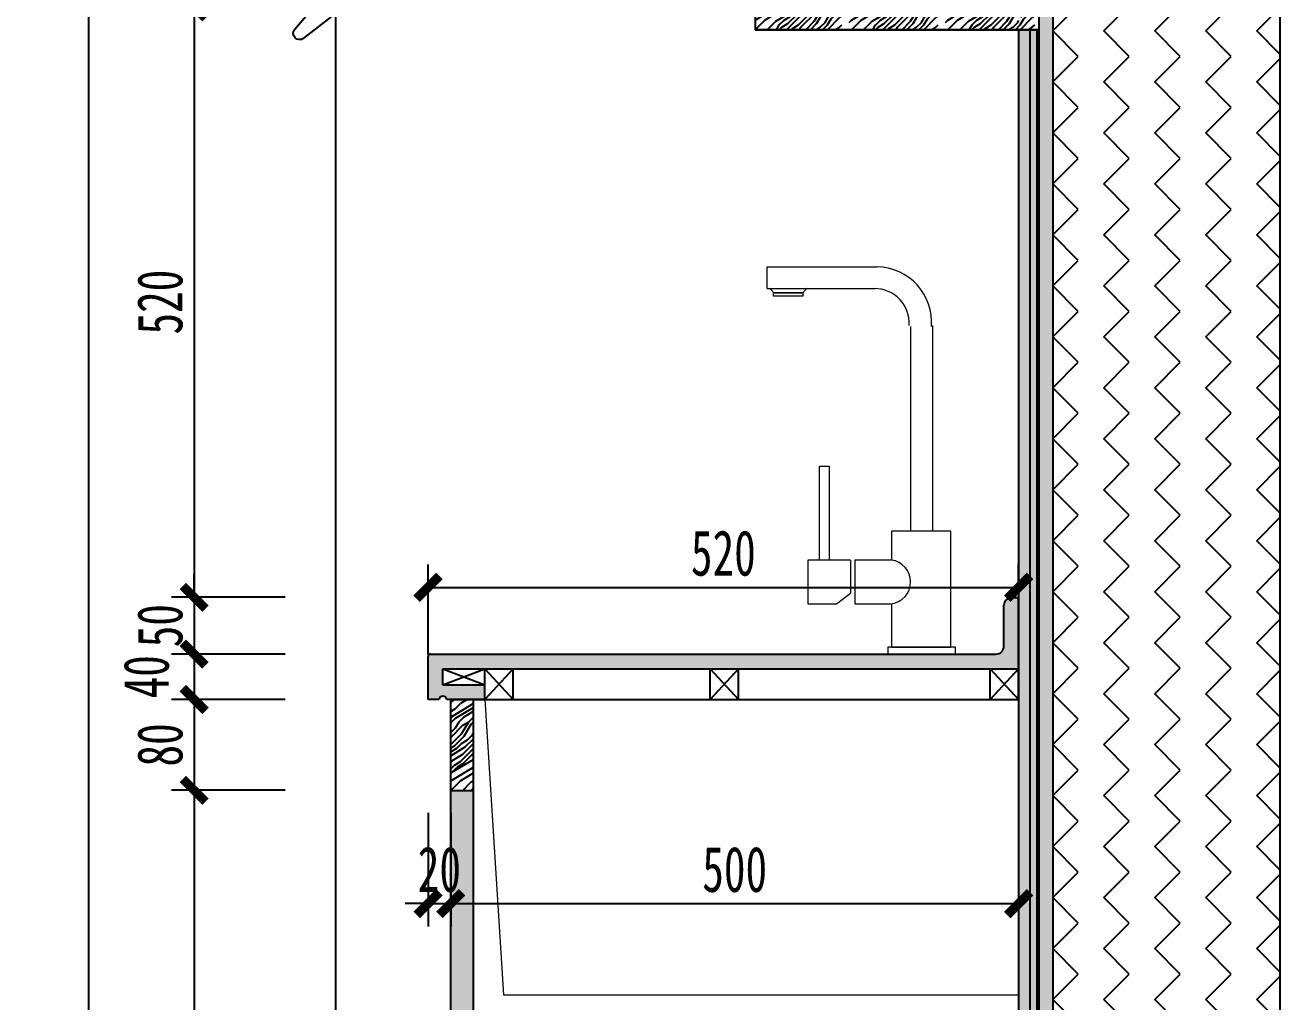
# Model space of a CAD drawing. Header units: millimetres. Extents: x 3104083 to 3173399, y -3165492 to -3044687.
# Drawn here: x 3147050 to 3148155, y -3050235 to -3049374 of the extents above; entities that cross this region are included whole.
import ezdxf

# ---------------------------------------------------------------- set-up
doc = ezdxf.new("R2010")
doc.units = ezdxf.units.MM
doc.header["$LTSCALE"] = 500
doc.header["$MEASUREMENT"] = 0
doc.header["$PDMODE"] = 2
doc.linetypes.add('$0$HIDDEN', pattern=[0.375, 0.25, -0.125])
doc.linetypes.add('DASHDOTX2', pattern=[50.8, 25.4, -12.7, 0, -12.7])
doc.layers.get('0').update_dxf_attribs({"linetype": 'CONTINUOUS'})
doc.layers.get('DEFPOINTS').update_dxf_attribs({"linetype": 'CONTINUOUS'})
for name, color, linetype in [('A-土建墙（含管井、立管）', 6, 'CONTINUOUS'), ('E-立面填充', 250, 'CONTINUOUS'), ('E-立面造型线', 3, 'CONTINUOUS'), ('PM-WALL', 2, 'CONTINUOUS'), ('W-尺寸', 5, 'CONTINUOUS'), ('W-索引符号', 2, 'CONTINUOUS'), ('台面', 4, 'CONTINUOUS'), ('柜体', 2, 'CONTINUOUS')]:
    doc.layers.add(name, color=color, linetype=linetype)
doc.layers.add('DEFPOINTS(视图框)', color=250, linetype='CONTINUOUS', plot=False)
doc.layers.add('电器', color=85, linetype='CONTINUOUS', lineweight=15)
doc.layers.add('辅助线', color=252, linetype='CONTINUOUS', lineweight=13)
doc.styles.add('DIM', font='SimSun.ttf', dxfattribs={"width": 0.7})
doc.dimstyles.new('20', dxfattribs={"dimscale": 20, "dimtxt": 2, "dimasz": 1, "dimexe": 1, "dimexo": 1, "dimgap": 0.5, "dimtad": 1, "dimdec": 0, "dimzin": 0, "dimdsep": 46, "dimtxsty": 'DIM', "dimblk": 'ARCHTICK', "dimcen": 0, "dimclrd": 5, "dimclre": 5, "dimclrt": 35, "dimadec": 0, "dimazin": 0, "dimtfac": 0.5, "dimtdec": 0, "dimtix": 1, "dimtmove": 2, "dimatfit": 2, "dimldrblk": 'A', "dimfxl": 0, "dimtolj": 1, "dimtzin": 0, "dimlwd": -1, "dimlwe": -1, "dimarcsym": 0})

# ---------------------------------------------------------------- blocks, each defined once
blk = doc.blocks.new('*U1119')
at = {"color": 35}
blk.add_lwpolyline([(85.193, 0), (1.439, 0), (2.549, -1.426, -0.901243), (2.145, -1.814), (-2.145, 1.814, 0.901243), (-2.549, 1.426), (-1.439, 0), (-85.193, 0)], format="xyb", dxfattribs=at)
blk = doc.blocks.new('_ArchTick')
at = {"color": 0, "linetype": 'ByBlock', "const_width": 0.4}
blk.add_lwpolyline([(-0.5, -0.5), (0.5, 0.5)], dxfattribs=at)
blk = doc.blocks.new('*D1141')
at = {"layer": 'DEFPOINTS', "color": 0, "ltscale": 100}
for p in [(3147430.7, -3049358.5), (3147198.8, -3049878.5), (3148132.1, -3049878.5)]:
    blk.add_point(p, dxfattribs=at)
at = {"layer": 'W-尺寸', "color": 5, "ltscale": 100}
for p, q in [((3147278.8, -3049358.5), (3147178.8, -3049358.5)), ((3147198.8, -3049358.5), (3147198.8, -3049878.5)), ((3147278.8, -3049878.5), (3147178.8, -3049878.5))]:
    blk.add_line(p, q, dxfattribs=at)
at = {"layer": 'W-尺寸', "color": 5, "ltscale": 100, "xscale": 20, "yscale": 20, "zscale": 20}
for p, rotation in [((3147198.8, -3049358.5), 90), ((3147198.8, -3049878.5), 270)]:
    blk.add_blockref('_ArchTick', p, dxfattribs=dict(at, rotation=rotation))
at = {"layer": 'W-尺寸', "color": 35, "ltscale": 100, "insert": (3147168.8, -3049618.5), "char_height": 40, "attachment_point": 5, "rotation": 90, "style": 'DIM'}
blk.add_mtext('\\A1;520', dxfattribs=at)
blk = doc.blocks.new('A')
for p, q in [((-1.435, 1.148), (-1.09, 1.437)), ((-1.435, 1.148), (-0.369, 0)), ((-1.09, 1.437), (0, 0)), ((-0.369, 0), (-2.127, 0)), ((-1.435, -1.148), (-0.369, 0)), ((-1.09, -1.437), (0, 0)), ((-1.435, -1.148), (-1.09, -1.437))]:
    blk.add_line(p, q)
for points in [[(-1.435, 1.148), (-1.09, 1.437), (-0.369, 0), (0, 0)], [(-1.435, -1.148), (-1.09, -1.437), (-0.369, 0), (0, 0)]]:
    blk.add_solid(points)
blk = doc.blocks.new('*D1142')
at = {"layer": 'DEFPOINTS', "color": 0, "ltscale": 100}
for p in [(3148132.1, -3049878.5), (3147198.8, -3049928.5), (3148132.1, -3049928.5)]:
    blk.add_point(p, dxfattribs=at)
at = {"layer": 'W-尺寸', "color": 5, "ltscale": 100}
for p, q in [((3147198.8, -3049878.5), (3147198.8, -3049858.5)), ((3147278.8, -3049878.5), (3147178.8, -3049878.5)), ((3147198.8, -3049878.5), (3147198.8, -3049928.5)), ((3147278.8, -3049928.5), (3147178.8, -3049928.5)), ((3147198.8, -3049928.5), (3147198.8, -3049948.5))]:
    blk.add_line(p, q, dxfattribs=at)
at = {"layer": 'W-尺寸', "color": 5, "ltscale": 100, "xscale": 20, "yscale": 20, "zscale": 20}
for p, rotation in [((3147198.8, -3049878.5), 270), ((3147198.8, -3049928.5), 90)]:
    blk.add_blockref('_ArchTick', p, dxfattribs=dict(at, rotation=rotation))
at = {"layer": 'W-尺寸', "color": 35, "ltscale": 100, "insert": (3147168.8, -3049903.5), "char_height": 40, "attachment_point": 5, "rotation": 90, "style": 'DIM'}
blk.add_mtext('\\A1;50', dxfattribs=at)
blk = doc.blocks.new('*D1143')
at = {"layer": 'DEFPOINTS', "color": 0, "ltscale": 100}
for p in [(3148132.1, -3049928.5), (3147198.8, -3049968.5), (3148132.1, -3049968.5)]:
    blk.add_point(p, dxfattribs=at)
at = {"layer": 'W-尺寸', "color": 5, "ltscale": 100}
for p, q in [((3147278.8, -3049928.5), (3147178.8, -3049928.5)), ((3147198.8, -3049928.5), (3147198.8, -3049968.5)), ((3147278.8, -3049968.5), (3147178.8, -3049968.5))]:
    blk.add_line(p, q, dxfattribs=at)
at = {"layer": 'W-尺寸', "color": 5, "ltscale": 100, "xscale": 20, "yscale": 20, "zscale": 20}
for p, rotation in [((3147198.8, -3049928.5), 90), ((3147198.8, -3049968.5), 270)]:
    blk.add_blockref('_ArchTick', p, dxfattribs=dict(at, rotation=rotation))
at = {"layer": 'W-尺寸', "color": 35, "ltscale": 100, "insert": (3147156.8, -3049948.5), "char_height": 40, "attachment_point": 5, "rotation": 90, "style": 'DIM'}
blk.add_mtext('\\A1;40', dxfattribs=at)
blk = doc.blocks.new('*D1144')
at = {"layer": 'DEFPOINTS', "color": 0, "ltscale": 100}
for p in [(3148132.1, -3049968.5), (3147198.8, -3050048.5), (3148132.1, -3050048.5)]:
    blk.add_point(p, dxfattribs=at)
at = {"layer": 'W-尺寸', "color": 5, "ltscale": 100}
for p, q in [((3147278.8, -3049968.5), (3147178.8, -3049968.5)), ((3147198.8, -3049968.5), (3147198.8, -3050048.5)), ((3147278.8, -3050048.5), (3147178.8, -3050048.5))]:
    blk.add_line(p, q, dxfattribs=at)
at = {"layer": 'W-尺寸', "color": 5, "ltscale": 100, "xscale": 20, "yscale": 20, "zscale": 20}
for p, rotation in [((3147198.8, -3049968.5), 90), ((3147198.8, -3050048.5), 270)]:
    blk.add_blockref('_ArchTick', p, dxfattribs=dict(at, rotation=rotation))
at = {"layer": 'W-尺寸', "color": 35, "ltscale": 100, "insert": (3147168.8, -3050008.5), "char_height": 40, "attachment_point": 5, "rotation": 90, "style": 'DIM'}
blk.add_mtext('\\A1;80', dxfattribs=at)
blk = doc.blocks.new('*D1145')
at = {"layer": 'DEFPOINTS', "color": 0, "ltscale": 100}
for p in [(3148132.1, -3050048.5), (3147198.8, -3050578.5), (3148132.1, -3050578.5)]:
    blk.add_point(p, dxfattribs=at)
at = {"layer": 'W-尺寸', "color": 5, "ltscale": 100}
for p, q in [((3147278.8, -3050048.5), (3147178.8, -3050048.5)), ((3147198.8, -3050048.5), (3147198.8, -3050578.5)), ((3147278.8, -3050578.5), (3147178.8, -3050578.5))]:
    blk.add_line(p, q, dxfattribs=at)
at = {"layer": 'W-尺寸', "color": 5, "ltscale": 100, "xscale": 20, "yscale": 20, "zscale": 20}
for p, rotation in [((3147198.8, -3050048.5), 90), ((3147198.8, -3050578.5), 270)]:
    blk.add_blockref('_ArchTick', p, dxfattribs=dict(at, rotation=rotation))
at = {"layer": 'W-尺寸', "color": 35, "ltscale": 100, "insert": (3147168.8, -3050313.5), "char_height": 40, "attachment_point": 5, "rotation": 90, "style": 'DIM'}
blk.add_mtext('\\A1;530', dxfattribs=at)
blk = doc.blocks.new('*D1147')
at = {"layer": 'DEFPOINTS', "color": 0, "ltscale": 100}
for p in [(3147106.2, -3047848.5), (3147278.8, -3047848.5), (3147256.7, -3050778.5)]:
    blk.add_point(p, dxfattribs=at)
at = {"layer": 'W-尺寸', "color": 5, "ltscale": 100}
for p, q in [((3147186.2, -3047848.5), (3147086.2, -3047848.5)), ((3147106.2, -3050778.5), (3147106.2, -3047848.5)), ((3147186.2, -3050778.5), (3147086.2, -3050778.5))]:
    blk.add_line(p, q, dxfattribs=at)
at = {"layer": 'W-尺寸', "color": 5, "ltscale": 100, "xscale": 20, "yscale": 20, "zscale": 20}
for p, rotation in [((3147106.2, -3047848.5), 90), ((3147106.2, -3050778.5), 270)]:
    blk.add_blockref('_ArchTick', p, dxfattribs=dict(at, rotation=rotation))
at = {"layer": 'W-尺寸', "color": 35, "ltscale": 100, "insert": (3147076.2, -3049313.5), "char_height": 40, "attachment_point": 5, "rotation": 90, "style": 'DIM'}
blk.add_mtext('\\A1;2930', dxfattribs=at)
blk = doc.blocks.new('*D1150')
at = {"layer": 'DEFPOINTS', "color": 0, "ltscale": 100}
for p in [(3147924.7, -3049869.7), (3147924.7, -3049872.3), (3147404.7, -3049948.8)]:
    blk.add_point(p, dxfattribs=at)
at = {"layer": 'W-尺寸', "color": 5, "ltscale": 100}
for p, q in [((3147404.7, -3049928.8), (3147404.7, -3049849.7)), ((3147924.7, -3049869.7), (3147924.7, -3049849.7)), ((3147404.7, -3049869.7), (3147924.7, -3049869.7))]:
    blk.add_line(p, q, dxfattribs=at)
at = {"layer": 'W-尺寸', "color": 5, "ltscale": 100, "xscale": 20, "yscale": 20, "zscale": 20, "rotation": 180}
blk.add_blockref('_ArchTick', (3147404.7, -3049869.7), dxfattribs=at)
at = {"layer": 'W-尺寸', "color": 5, "ltscale": 100, "xscale": 20, "yscale": 20, "zscale": 20}
blk.add_blockref('_ArchTick', (3147924.7, -3049869.7), dxfattribs=at)
at = {"layer": 'W-尺寸', "color": 35, "ltscale": 100, "insert": (3147664.7, -3049839.7), "char_height": 40, "attachment_point": 5, "style": 'DIM'}
blk.add_mtext('\\A1;520', dxfattribs=at)
blk = doc.blocks.new('*D1151')
at = {"layer": 'DEFPOINTS', "color": 0, "ltscale": 100}
for p in [(3147404.7, -3049968.5), (3147424.7, -3049968.5), (3147424.7, -3050148.3)]:
    blk.add_point(p, dxfattribs=at)
at = {"layer": 'W-尺寸', "color": 5, "ltscale": 100}
for p, q in [((3147404.7, -3050068.3), (3147404.7, -3050168.3)), ((3147424.7, -3050068.3), (3147424.7, -3050168.3)), ((3147404.7, -3050148.3), (3147384.7, -3050148.3)), ((3147404.7, -3050148.3), (3147424.7, -3050148.3)), ((3147424.7, -3050148.3), (3147444.7, -3050148.3))]:
    blk.add_line(p, q, dxfattribs=at)
at = {"layer": 'W-尺寸', "color": 5, "ltscale": 100, "xscale": 20, "yscale": 20, "zscale": 20}
blk.add_blockref('_ArchTick', (3147404.7, -3050148.3), dxfattribs=at)
at = {"layer": 'W-尺寸', "color": 5, "ltscale": 100, "xscale": 20, "yscale": 20, "zscale": 20, "rotation": 180}
blk.add_blockref('_ArchTick', (3147424.7, -3050148.3), dxfattribs=at)
at = {"layer": 'W-尺寸', "color": 35, "ltscale": 100, "insert": (3147414.7, -3050118.3), "char_height": 40, "attachment_point": 5, "style": 'DIM'}
blk.add_mtext('\\A1;20', dxfattribs=at)
blk = doc.blocks.new('*D1152')
at = {"layer": 'DEFPOINTS', "color": 0, "ltscale": 100}
for p in [(3147424.7, -3049968.5), (3147924.7, -3050085.2), (3147924.7, -3050148.3)]:
    blk.add_point(p, dxfattribs=at)
at = {"layer": 'W-尺寸', "color": 5, "ltscale": 100}
for p, q in [((3147424.7, -3050068.3), (3147424.7, -3050168.3)), ((3147924.7, -3050105.2), (3147924.7, -3050168.3)), ((3147424.7, -3050148.3), (3147924.7, -3050148.3))]:
    blk.add_line(p, q, dxfattribs=at)
at = {"layer": 'W-尺寸', "color": 5, "ltscale": 100, "xscale": 20, "yscale": 20, "zscale": 20, "rotation": 180}
blk.add_blockref('_ArchTick', (3147424.7, -3050148.3), dxfattribs=at)
at = {"layer": 'W-尺寸', "color": 5, "ltscale": 100, "xscale": 20, "yscale": 20, "zscale": 20}
blk.add_blockref('_ArchTick', (3147924.7, -3050148.3), dxfattribs=at)
at = {"layer": 'W-尺寸', "color": 35, "ltscale": 100, "insert": (3147674.7, -3050118.3), "char_height": 40, "attachment_point": 5, "style": 'DIM'}
blk.add_mtext('\\A1;500', dxfattribs=at)
blk = doc.blocks.new('*D1153')
at = {"layer": 'DEFPOINTS', "color": 0, "ltscale": 100}
for p in [(3147404.7, -3049948.8), (3147924.7, -3050007), (3147924.7, -3051067.7)]:
    blk.add_point(p, dxfattribs=at)
at = {"layer": 'W-尺寸', "color": 5, "ltscale": 100}
for p, q in [((3147404.7, -3050987.7), (3147404.7, -3051087.7)), ((3147924.7, -3050987.7), (3147924.7, -3051087.7)), ((3147404.7, -3051067.7), (3147924.7, -3051067.7))]:
    blk.add_line(p, q, dxfattribs=at)
at = {"layer": 'W-尺寸', "color": 5, "ltscale": 100, "xscale": 20, "yscale": 20, "zscale": 20, "rotation": 180}
blk.add_blockref('_ArchTick', (3147404.7, -3051067.7), dxfattribs=at)
at = {"layer": 'W-尺寸', "color": 5, "ltscale": 100, "xscale": 20, "yscale": 20, "zscale": 20}
blk.add_blockref('_ArchTick', (3147924.7, -3051067.7), dxfattribs=at)
at = {"layer": 'W-尺寸', "color": 35, "ltscale": 100, "insert": (3147664.7, -3051037.7), "char_height": 40, "attachment_point": 5, "style": 'DIM'}
blk.add_mtext('\\A1;520', dxfattribs=at)

msp = doc.modelspace()

# ---------------------------------------------------------------- hatches: boundary and pattern name
at = {"ltscale": 0.15}
h = msp.add_hatch(dxfattribs=at)
h.set_pattern_fill('AR-CONC', color=146, scale=3, angle=135, style=0)
h.set_pattern_definition([(185, (68082.055, -124554.0694), (-3.526601382, 4.2028395104), [0.5715, -6.2865]), (130, (68082.055, -124554.0694), (-3.305310196, -4.80053667), [0.4572, -5.0292]), (235.451, (68081.7613, -124553.719), (-6.831907105, -0.5976647425), [0.4857, -5.3427]), (181.1842, (68080.9775, -124555.147), (-4.858602386, 6.642307297), [0.85725, -9.42975]), (231.6356, (68080.573, -124554.5935), (-10.284792974, -0.21258433), [0.72855, -8.01405]), (126.184, (68080.9775, -124555.147), (-10.28479156, -0.21256716), [0.6858, -7.5438]), (156, (68080.708, -124554.339), (-1.046858041, 5.3856165386), [0.5715, -6.2865]), (101, (68080.708, -124554.339), (-5.218235796, -2.596197796), [0.4572, -5.0292]), (206.4514, (68080.621, -124553.89), (-6.265093682, 2.7894011885), [0.4857, -5.3427]), (172.5, (68082.0551, -124554.0694), (-1.8592024102, -1.728164072), [0, -4.96824, 0, -5.1054, 0, -5.04825]), (142.5, (68082.0551, -124554.0694), (-3.5426100082, -0.7076918196), [0, -2.91084, 0, -4.85394, 0, -1.92405]), (102.5, (68083.2567, -124555.271), (-2.7547858675, 2.997835891), [0, -1.905, 0, -5.9436, 0, -7.8867]), (92.5, (68083.7955, -124555.8098), (-3.6816717864, 2.6029171325), [0, -2.4765, 0, -3.94716, 0, -5.6007])])
h.paths.add_polyline_path([(3147942.71, -3050778.548), (3147954.71, -3050778.548), (3147954.71, -3047848.548), (3147942.71, -3047848.548)])
h.paths.add_polyline_path([(3147942.71, -3050777.965), (3147954.71, -3050777.965), (3147954.71, -3050798.548), (3147942.71, -3050798.548)])
h.paths.add_polyline_path([(3147323.673, -3050798.548), (3147954.71, -3050798.548), (3147954.71, -3050828.548), (3147323.673, -3050828.548)])
h = msp.add_hatch()
h.set_pattern_fill('ANSI36', color=8, scale=2, angle=90, style=0)
h.set_pattern_definition([(135, (3023400.641, -3118863.103), (-6.17392608, 1.68379802), [7.9375, -1.5875, 0, -1.5875])])
h.paths.add_polyline_path([(3147934.71, -3049378.548), (3147924.71, -3049378.548), (3147924.71, -3050778.548), (3147934.71, -3050778.548)])
h = msp.add_hatch()
h.set_pattern_fill('AR-SAND', color=146, angle=90, style=0)
h.set_pattern_definition([(127.5, (3023400.641, -3118863.1029), (-2.447066187, -0.080001565), [0, -1.9304, 0, -2.159, 0, -2.06375]), (97.5, (3023400.641, -3118863.103), (-3.5841255, 2.247616416), [0, -1.0414, 0, -1.7399, 0, -0.66675]), (57.5, (3023400.641, -3118864.665), (-0.007185923, 3.95496185), [0, -0.635, 0, -2.286, 0, -2.9845]), (47.5, (3023400.641, -3118864.665), (-1.11464662, 3.81778226), [0, -0.3175, 0, -1.4986, 0, -1.7145])])
h.paths.add_polyline_path([(3147942.734, -3049378.548), (3147934.71, -3049378.548), (3147934.71, -3050788.548), (3147942.756, -3050788.548)])
at = {"layer": 'E-立面填充', "ltscale": 0.15}
h = msp.add_hatch(dxfattribs=at)
h.set_pattern_fill('ZIGZAG', color=256, scale=10, angle=45, style=0)
h.set_pattern_definition([(45, (3147954.71, -3050816.526), (4e-15, 44.9013), [31.75, -31.75]), (135, (3147977.16, -3050794.075), (-44.9013, 4e-15), [31.75, -31.75])])
h.paths.add_polyline_path([(3147954.71, -3048228.548), (3148154.71, -3048228.548), (3148154.71, -3050828.548), (3147954.71, -3050828.548)])
at = {"layer": 'W-尺寸', "ltscale": 100}
h = msp.add_hatch(dxfattribs=at)
h.set_pattern_fill('FB木纹中SC300', color=251, scale=15, angle=45, style=0, pattern_type=2)
h.set_pattern_definition([(45, (3147692.71, -3049378.55), (-42.426, 42.426), [12, -18, 6, -24]), (45, (3147721.35, -3049347.79), (-42.426, 42.426), [12, -48]), (45, (3147714.984, -3049349.91), (-42.426, 42.426), [6, -54]), (45, (3147690.59, -3049372.184), (-42.426, 42.426), [3, -42, 3, -12]), (45, (3147703.32, -3049355.213), (-42.426, 42.426), [12, -18, 3, -27]), (45, (3147691.65, -3049364.76), (-42.426, 42.426), [9, -51]), (45, (3147701.196, -3049353.09), (-42.426, 42.426), [18, -42]), (45, (3147687.41, -3049364.76), (-42.426, 42.426), [12, -48]), (45, (3147703.32, -3049346.73), (-42.426, 42.426), [30, -30]), (45, (3147688.47, -3049357.334), (-42.426, 42.426), [6, -18, 12, -24]), (45, (3147717.106, -3049326.575), (-42.426, 42.426), [12, -48]), (45, (3147707.56, -3049334), (-42.426, 42.426), [6, -54]), (45, (3147698.014, -3049341.425), (-42.426, 42.426), [6, -54]), (45, (3147675.74, -3049361.58), (-42.426, 42.426), [12, -48]), (45, (3147695.89, -3049339.303), (-42.426, 42.426), [12, -48]), (45, (3147693.77, -3049337.18), (-42.426, 42.426), [12, -12, 12, -24]), (45, (3147683.165, -3049343.546), (-42.426, 42.426), [6, -30, 12, -12]), (45, (3147690.59, -3049334), (-42.426, 42.426), [18, -42]), (45, (3147688.47, -3049331.88), (-42.426, 42.426), [12, -48]), (45, (3147670.437, -3049347.79), (-42.426, 42.426), [18, -24, 6, -12]), (45, (3147668.315, -3049345.67), (-42.426, 42.426), [30, -30]), (45, (3147692.71, -3049319.15), (-42.426, 42.426), [6, -54]), (45, (3147678.92, -3049330.82), (-42.426, 42.426), [12, -48]), (45, (3147669.376, -3049338.24), (-42.426, 42.426), [6, -24, 6, -24]), (45, (3147664.07, -3049341.425), (-42.426, 42.426), [6, -18, 12, -24]), (45, (3147671.5, -3049331.88), (-42.426, 42.426), [6, -30, 6, -18]), (45, (3147678.92, -3049322.33), (-42.426, 42.426), [18, -42]), (45, (3147659.83, -3049337.18), (-42.426, 42.426), [12, -48]), (45, (3147679.98, -3049314.91), (-42.426, 42.426), [6, -54]), (45, (3147687.41, -3049305.36), (-42.426, 42.426), [6, -54]), (59.036, (3147719.227, -3049345.667), (42.4264, 42.4264), [6.18, -241.206]), (59.036, (3147713.924, -3049331.879), (42.4264, 42.4264), [6.18, -241.206]), (59.036, (3147684.225, -3049310.665), (42.4264, 42.4264), [6.18, -241.206]), (59.036, (3147687.407, -3049339.303), (42.4264, 42.4264), [6.18, -241.206]), (59.036, (3147689.528, -3049324.454), (42.4264, 42.4264), [6.18, -241.206]), (59.036, (3147696.953, -3049323.393), (42.4264, 42.4264), [6.18, -241.206]), (59.036, (3147668.315, -3049337.182), (42.4264, 42.4264), [6.18, -241.206]), (59.036, (3147687.407, -3049322.333), (42.4264, 42.4264), [6.18, -241.206]), (59.036, (3147711.802, -3049329.757), (42.4264, 42.4264), [12.36, -235.026]), (59.036, (3147704.378, -3049330.818), (42.4264, 42.4264), [12.36, -235.026]), (59.036, (3147702.256, -3049328.697), (42.4264, 42.4264), [12.36, -235.026]), (210.964, (3147703.317, -3049355.213), (-42.4264, -42.4264), [6.18, -12.36, 6.18, -222.6663]), (210.964, (3147688.468, -3049357.334), (-42.4264, -42.4264), [6.18, -241.206]), (210.964, (3147669.376, -3049338.243), (-42.4264, -42.4264), [12.36, -235.026]), (239.036, (3147721.348, -3049347.789), (-42.4264, -42.4264), [6.18, -241.206]), (30.964, (3147729.834, -3049339.303), (42.4264, 42.4264), [6.18, -241.206]), (30.964, (3147702.256, -3049337.182), (42.4264, 42.4264), [6.18, -241.206]), (30.964, (3147703.317, -3049321.272), (42.4264, 42.4264), [6.18, -241.206]), (30.964, (3147683.165, -3049335.06), (42.4264, 42.4264), [6.18, -241.206]), (30.964, (3147673.619, -3049334), (42.4264, 42.4264), [6.18, -241.206]), (30.964, (3147675.74, -3049327.636), (42.4264, 42.4264), [6.18, -241.206]), (30.964, (3147683.165, -3049335.06), (42.4264, 42.4264), [6.18, -241.206]), (30.964, (3147689.528, -3049315.969), (42.4264, 42.4264), [24.72, -222.666]), (30.964, (3147692.71, -3049370.062), (42.4264, 42.4264), [24.72, -222.666]), (30.964, (3147693.771, -3049362.638), (42.4264, 42.4264), [24.72, -222.666]), (30.964, (3147695.892, -3049356.274), (42.4264, 42.4264), [6.18, -12.36, 12.36, -216.4863]), (30.964, (3147692.71, -3049353.092), (42.4264, 42.4264), [12.36, -12.36, 12.36, -210.3063]), (30.964, (3147684.225, -3049353.092), (42.4264, 42.4264), [24.72, -222.666]), (30.964, (3147676.8, -3049354.153), (42.4264, 42.4264), [24.72, -222.666]), (30.964, (3147674.679, -3049352.031), (42.4264, 42.4264), [24.72, -222.666]), (30.964, (3147691.65, -3049309.605), (42.4264, 42.4264), [6.18, -241.206]), (30.964, (3147691.65, -3049301.12), (42.4264, 42.4264), [12.36, -235.026]), (30.964, (3147668.315, -3049328.697), (42.4264, 42.4264), [12.36, -235.026]), (30.964, (3147701.196, -3049370.062), (42.4264, 42.4264), [24.72, -222.666]), (30.964, (3147696.953, -3049314.908), (42.4264, 42.4264), [18.54, -228.846]), (30.964, (3147704.378, -3049313.847), (42.4264, 42.4264), [37.08, -210.306])])
h.paths.add_polyline_path([(3147942.71, -3049362.548), (3147926.71, -3049362.548), (3147926.71, -3049370.548), (3147921.71, -3049370.548), (3147921.71, -3049362.548), (3147692.71, -3049362.548), (3147692.71, -3049378.548), (3147942.71, -3049378.548)])
h = msp.add_hatch(dxfattribs=at)
h.set_pattern_fill('ANSI35', color=251, style=0)
h.set_pattern_definition([(45, (3147404.7105, -3049968.5477), (-2.245064, 2.245064), []), (45, (3147406.9555, -3049968.5477), (-2.245064, 2.245064), [3.96875, -0.79375, 0, -0.79375])])
h.paths.add_polyline_path([(3147924.71, -3049878.548), (3147918.71, -3049878.548, 0.41421356), (3147911.71, -3049885.548), (3147911.71, -3049921.548, -0.41421356), (3147904.71, -3049928.548), (3147404.71, -3049928.548), (3147404.71, -3049968.548), (3147414.444, -3049968.548, -0.90906725), (3147421.068, -3049968.548), (3147454.71, -3049968.548), (3147454.71, -3049955.548), (3147417.71, -3049955.548), (3147417.71, -3049941.548), (3147924.71, -3049941.548)])
h = msp.add_hatch(dxfattribs=at)
h.set_pattern_fill('FB木纹中SC300', color=251, scale=15, angle=45, style=0, pattern_type=2)
h.set_pattern_definition([(45, (3147424.71, -3050048.55), (-42.426, 42.426), [12, -18, 6, -24]), (45, (3147453.35, -3050017.79), (-42.426, 42.426), [12, -48]), (45, (3147446.984, -3050019.91), (-42.426, 42.426), [6, -54]), (45, (3147422.59, -3050042.184), (-42.426, 42.426), [3, -42, 3, -12]), (45, (3147435.32, -3050025.213), (-42.426, 42.426), [12, -18, 3, -27]), (45, (3147423.65, -3050034.76), (-42.426, 42.426), [9, -51]), (45, (3147433.196, -3050023.09), (-42.426, 42.426), [18, -42]), (45, (3147419.41, -3050034.76), (-42.426, 42.426), [12, -48]), (45, (3147435.32, -3050016.73), (-42.426, 42.426), [30, -30]), (45, (3147420.47, -3050027.334), (-42.426, 42.426), [6, -18, 12, -24]), (45, (3147449.106, -3049996.575), (-42.426, 42.426), [12, -48]), (45, (3147439.56, -3050004), (-42.426, 42.426), [6, -54]), (45, (3147430.014, -3050011.425), (-42.426, 42.426), [6, -54]), (45, (3147407.74, -3050031.58), (-42.426, 42.426), [12, -48]), (45, (3147427.89, -3050009.303), (-42.426, 42.426), [12, -48]), (45, (3147425.77, -3050007.18), (-42.426, 42.426), [12, -12, 12, -24]), (45, (3147415.165, -3050013.546), (-42.426, 42.426), [6, -30, 12, -12]), (45, (3147422.59, -3050004), (-42.426, 42.426), [18, -42]), (45, (3147420.47, -3050001.88), (-42.426, 42.426), [12, -48]), (45, (3147402.437, -3050017.79), (-42.426, 42.426), [18, -24, 6, -12]), (45, (3147400.315, -3050015.67), (-42.426, 42.426), [30, -30]), (45, (3147424.71, -3049989.15), (-42.426, 42.426), [6, -54]), (45, (3147410.92, -3050000.82), (-42.426, 42.426), [12, -48]), (45, (3147401.376, -3050008.24), (-42.426, 42.426), [6, -24, 6, -24]), (45, (3147396.07, -3050011.425), (-42.426, 42.426), [6, -18, 12, -24]), (45, (3147403.5, -3050001.88), (-42.426, 42.426), [6, -30, 6, -18]), (45, (3147410.92, -3049992.33), (-42.426, 42.426), [18, -42]), (45, (3147391.83, -3050007.18), (-42.426, 42.426), [12, -48]), (45, (3147411.98, -3049984.91), (-42.426, 42.426), [6, -54]), (45, (3147419.41, -3049975.36), (-42.426, 42.426), [6, -54]), (59.036, (3147451.227, -3050015.667), (42.4264, 42.4264), [6.18, -241.206]), (59.036, (3147445.924, -3050001.879), (42.4264, 42.4264), [6.18, -241.206]), (59.036, (3147416.225, -3049980.665), (42.4264, 42.4264), [6.18, -241.206]), (59.036, (3147419.407, -3050009.303), (42.4264, 42.4264), [6.18, -241.206]), (59.036, (3147421.528, -3049994.454), (42.4264, 42.4264), [6.18, -241.206]), (59.036, (3147428.953, -3049993.393), (42.4264, 42.4264), [6.18, -241.206]), (59.036, (3147400.315, -3050007.182), (42.4264, 42.4264), [6.18, -241.206]), (59.036, (3147419.407, -3049992.333), (42.4264, 42.4264), [6.18, -241.206]), (59.036, (3147443.802, -3049999.757), (42.4264, 42.4264), [12.36, -235.026]), (59.036, (3147436.378, -3050000.818), (42.4264, 42.4264), [12.36, -235.026]), (59.036, (3147434.256, -3049998.697), (42.4264, 42.4264), [12.36, -235.026]), (210.964, (3147435.317, -3050025.213), (-42.4264, -42.4264), [6.18, -12.36, 6.18, -222.6663]), (210.964, (3147420.468, -3050027.334), (-42.4264, -42.4264), [6.18, -241.206]), (210.964, (3147401.376, -3050008.243), (-42.4264, -42.4264), [12.36, -235.026]), (239.036, (3147453.348, -3050017.789), (-42.4264, -42.4264), [6.18, -241.206]), (30.964, (3147461.834, -3050009.303), (42.4264, 42.4264), [6.18, -241.206]), (30.964, (3147434.256, -3050007.182), (42.4264, 42.4264), [6.18, -241.206]), (30.964, (3147435.317, -3049991.272), (42.4264, 42.4264), [6.18, -241.206]), (30.964, (3147415.165, -3050005.06), (42.4264, 42.4264), [6.18, -241.206]), (30.964, (3147405.619, -3050004), (42.4264, 42.4264), [6.18, -241.206]), (30.964, (3147407.74, -3049997.636), (42.4264, 42.4264), [6.18, -241.206]), (30.964, (3147415.165, -3050005.06), (42.4264, 42.4264), [6.18, -241.206]), (30.964, (3147421.528, -3049985.969), (42.4264, 42.4264), [24.72, -222.666]), (30.964, (3147424.71, -3050040.062), (42.4264, 42.4264), [24.72, -222.666]), (30.964, (3147425.771, -3050032.638), (42.4264, 42.4264), [24.72, -222.666]), (30.964, (3147427.892, -3050026.274), (42.4264, 42.4264), [6.18, -12.36, 12.36, -216.4863]), (30.964, (3147424.71, -3050023.092), (42.4264, 42.4264), [12.36, -12.36, 12.36, -210.3063]), (30.964, (3147416.225, -3050023.092), (42.4264, 42.4264), [24.72, -222.666]), (30.964, (3147408.8, -3050024.153), (42.4264, 42.4264), [24.72, -222.666]), (30.964, (3147406.679, -3050022.031), (42.4264, 42.4264), [24.72, -222.666]), (30.964, (3147423.65, -3049979.605), (42.4264, 42.4264), [6.18, -241.206]), (30.964, (3147423.65, -3049971.12), (42.4264, 42.4264), [12.36, -235.026]), (30.964, (3147400.315, -3049998.697), (42.4264, 42.4264), [12.36, -235.026]), (30.964, (3147433.196, -3050040.062), (42.4264, 42.4264), [24.72, -222.666]), (30.964, (3147428.953, -3049984.908), (42.4264, 42.4264), [18.54, -228.846]), (30.964, (3147436.378, -3049983.847), (42.4264, 42.4264), [37.08, -210.306])])
h.paths.add_polyline_path([(3147444.71, -3049968.548), (3147424.71, -3049968.548), (3147424.71, -3050048.548), (3147444.71, -3050048.548)])
h = msp.add_hatch(dxfattribs=at)
h.set_pattern_fill('FB木纹中SC300', color=251, scale=15, angle=45, style=0, pattern_type=2)
h.set_pattern_definition([(45, (3147444.71, -3050578.55), (-42.4264, 42.4264), [12, -18, 6, -24]), (45, (3147473.35, -3050547.79), (-42.4264, 42.4264), [12, -48]), (45, (3147466.984, -3050549.91), (-42.4264, 42.4264), [6, -54]), (45, (3147442.59, -3050572.184), (-42.4264, 42.4264), [3, -42, 3, -12]), (45, (3147455.32, -3050555.213), (-42.4264, 42.4264), [12, -18, 3, -27]), (45, (3147443.65, -3050564.76), (-42.4264, 42.4264), [9, -51]), (45, (3147453.196, -3050553.09), (-42.4264, 42.4264), [18, -42]), (45, (3147439.41, -3050564.76), (-42.4264, 42.4264), [12, -48]), (45, (3147455.32, -3050546.73), (-42.4264, 42.4264), [30, -30]), (45, (3147440.47, -3050557.334), (-42.4264, 42.4264), [6, -18, 12, -24]), (45, (3147469.106, -3050526.575), (-42.4264, 42.4264), [12, -48]), (45, (3147459.56, -3050534), (-42.4264, 42.4264), [6, -54]), (45, (3147450.014, -3050541.425), (-42.4264, 42.4264), [6, -54]), (45, (3147427.74, -3050561.58), (-42.4264, 42.4264), [12, -48]), (45, (3147447.89, -3050539.303), (-42.4264, 42.4264), [12, -48]), (45, (3147445.77, -3050537.18), (-42.4264, 42.4264), [12, -12, 12, -24]), (45, (3147435.165, -3050543.546), (-42.4264, 42.4264), [6, -30, 12, -12]), (45, (3147442.59, -3050534), (-42.4264, 42.4264), [18, -42]), (45, (3147440.47, -3050531.88), (-42.4264, 42.4264), [12, -48]), (45, (3147422.437, -3050547.79), (-42.4264, 42.4264), [18, -24, 6, -12]), (45, (3147420.315, -3050545.67), (-42.4264, 42.4264), [30, -30]), (45, (3147444.71, -3050519.15), (-42.4264, 42.4264), [6, -54]), (45, (3147430.92, -3050530.82), (-42.4264, 42.4264), [12, -48]), (45, (3147421.376, -3050538.24), (-42.4264, 42.4264), [6, -24, 6, -24]), (45, (3147416.07, -3050541.425), (-42.4264, 42.4264), [6, -18, 12, -24]), (45, (3147423.5, -3050531.88), (-42.4264, 42.4264), [6, -30, 6, -18]), (45, (3147430.92, -3050522.33), (-42.4264, 42.4264), [18, -42]), (45, (3147411.83, -3050537.18), (-42.4264, 42.4264), [12, -48]), (45, (3147431.98, -3050514.91), (-42.4264, 42.4264), [6, -54]), (45, (3147439.41, -3050505.36), (-42.4264, 42.4264), [6, -54]), (59.0362, (3147471.227, -3050545.667), (42.4264, 42.4264), [6.18, -241.2063]), (59.0362, (3147465.924, -3050531.879), (42.4264, 42.4264), [6.18, -241.2063]), (59.0362, (3147436.225, -3050510.665), (42.4264, 42.4264), [6.18, -241.2063]), (59.0362, (3147439.407, -3050539.303), (42.4264, 42.4264), [6.18, -241.2063]), (59.0362, (3147441.528, -3050524.454), (42.4264, 42.4264), [6.18, -241.2063]), (59.0362, (3147448.953, -3050523.393), (42.4264, 42.4264), [6.18, -241.2063]), (59.0362, (3147420.315, -3050537.182), (42.4264, 42.4264), [6.18, -241.2063]), (59.0362, (3147439.407, -3050522.333), (42.4264, 42.4264), [6.18, -241.2063]), (59.0362, (3147463.802, -3050529.757), (42.4264, 42.4264), [12.36, -235.0263]), (59.0362, (3147456.378, -3050530.818), (42.4264, 42.4264), [12.36, -235.0263]), (59.0362, (3147454.256, -3050528.697), (42.4264, 42.4264), [12.36, -235.0263]), (210.9638, (3147455.317, -3050555.213), (-42.4264, -42.4264), [6.18, -12.36, 6.18, -222.6663]), (210.9638, (3147440.468, -3050557.334), (-42.4264, -42.4264), [6.18, -241.2063]), (210.9638, (3147421.376, -3050538.243), (-42.4264, -42.4264), [12.36, -235.0263]), (239.0362, (3147473.348, -3050547.789), (-42.4264, -42.4264), [6.18, -241.2063]), (30.9638, (3147481.834, -3050539.303), (42.4264, 42.4264), [6.18, -241.2063]), (30.9638, (3147454.256, -3050537.182), (42.4264, 42.4264), [6.18, -241.2063]), (30.9638, (3147455.317, -3050521.272), (42.4264, 42.4264), [6.18, -241.2063]), (30.9638, (3147435.165, -3050535.06), (42.4264, 42.4264), [6.18, -241.2063]), (30.9638, (3147425.619, -3050534), (42.4264, 42.4264), [6.18, -241.2063]), (30.9638, (3147427.74, -3050527.636), (42.4264, 42.4264), [6.18, -241.2063]), (30.9638, (3147435.165, -3050535.06), (42.4264, 42.4264), [6.18, -241.2063]), (30.9638, (3147441.528, -3050515.969), (42.4264, 42.4264), [24.72, -222.6663]), (30.9638, (3147444.71, -3050570.062), (42.4264, 42.4264), [24.72, -222.6663]), (30.9638, (3147445.771, -3050562.638), (42.4264, 42.4264), [24.72, -222.6663]), (30.9638, (3147447.892, -3050556.274), (42.4264, 42.4264), [6.18, -12.36, 12.36, -216.4863]), (30.9638, (3147444.71, -3050553.092), (42.4264, 42.4264), [12.36, -12.36, 12.36, -210.3063]), (30.9638, (3147436.225, -3050553.092), (42.4264, 42.4264), [24.72, -222.6663]), (30.9638, (3147428.8, -3050554.153), (42.4264, 42.4264), [24.72, -222.6663]), (30.9638, (3147426.679, -3050552.031), (42.4264, 42.4264), [24.72, -222.6663]), (30.9638, (3147443.65, -3050509.605), (42.4264, 42.4264), [6.18, -241.2063]), (30.9638, (3147443.65, -3050501.12), (42.4264, 42.4264), [12.36, -235.0263]), (30.9638, (3147420.315, -3050528.697), (42.4264, 42.4264), [12.36, -235.0263]), (30.9638, (3147453.196, -3050570.062), (42.4264, 42.4264), [24.72, -222.6663]), (30.9638, (3147448.953, -3050514.908), (42.4264, 42.4264), [18.54, -228.8463]), (30.9638, (3147456.378, -3050513.847), (42.4264, 42.4264), [37.08, -210.3063])])
h.paths.add_polyline_path([(3147888.139, -3050578.548), (3147838.139, -3050578.548), (3147838.139, -3050747.487), (3147888.139, -3050747.487)])
h.paths.add_polyline_path([(3147543.35, -3050578.548), (3147493.35, -3050578.548), (3147493.35, -3050747.487), (3147543.35, -3050747.487)])
h.paths.add_polyline_path([(3147924.71, -3050562.548), (3147444.71, -3050562.548), (3147444.71, -3050578.548), (3147924.71, -3050578.548)])
h.paths.add_polyline_path([(3147444.71, -3050048.548), (3147424.71, -3050048.548), (3147424.71, -3050578.548), (3147444.71, -3050578.548)])

# ---------------------------------------------------------------- linework, layer by layer
at = {"color": 1, "linetype": '$0$HIDDEN', "const_width": 2, "elevation": 0}
msp.add_lwpolyline([(3147940.993, -3050776.619), (3147940.993, -3049378.548)], dxfattribs=at)
at = {"layer": 'A-土建墙（含管井、立管）', "color": 6}
for p, q in [((3148154.71, -3047728.548), (3148154.71, -3050948.548)), ((3147954.71, -3047848.548), (3147954.71, -3050828.548))]:
    msp.add_line(p, q, dxfattribs=at)
at = {"layer": 'DEFPOINTS(视图框)', "color": 251, "ltscale": 100, "elevation": 0}
msp.add_lwpolyline([(3147942.71, -3049378.548), (3147942.71, -3049362.548)], dxfattribs=at)
at = {"layer": 'E-立面造型线'}
for p, q in [((3147692.71, -3048978.548, 0), (3147692.71, -3049378.548, 0)), ((3147692.71, -3049378.548), (3147942.71, -3049378.548)), ((3147942.71, -3049378.548), (3147692.71, -3049378.548)), ((3147424.71, -3050578.548), (3147424.71, -3049968.548)), ((3147444.71, -3050578.548), (3147444.71, -3049968.548)), ((3147924.71, -3049968.548), (3147924.71, -3050578.548)), ((3147424.71, -3050048.548), (3147444.71, -3050048.548))]:
    msp.add_line(p, q, dxfattribs=at)
at = {"layer": 'E-立面造型线', "ltscale": 0.15}
msp.add_line((3147924.71, -3049378.548), (3147924.71, -3050658.548), dxfattribs=at)
at = {"layer": 'E-立面造型线', "color": 44}
for p, q in [((3147454.71, -3049968.548), (3147454.71, -3049941.548)), ((3147454.71, -3049941.548), (3147479.71, -3049968.548)), ((3147479.71, -3049941.548), (3147454.71, -3049968.548)), ((3147479.71, -3049968.548), (3147479.71, -3049941.548)), ((3147653.149, -3049968.548), (3147653.149, -3049941.548)), ((3147653.149, -3049941.548), (3147678.149, -3049968.548)), ((3147678.149, -3049941.548), (3147653.149, -3049968.548)), ((3147678.149, -3049968.548), (3147678.149, -3049941.548)), ((3147899.71, -3049968.548), (3147899.71, -3049941.548)), ((3147899.71, -3049941.548), (3147924.71, -3049968.548)), ((3147924.71, -3049941.548), (3147899.71, -3049968.548)), ((3147924.71, -3049968.548), (3147924.71, -3049941.548)), ((3147424.71, -3049968.548), (3147924.71, -3049968.548))]:
    msp.add_line(p, q, dxfattribs=at)
at = {"layer": 'PM-WALL', "color": 2}
for p, q in [((3147942.71, -3050798.548, 0), (3147942.71, -3047848.548, 0)), ((3147934.71, -3050778.548), (3147934.71, -3049378.548, 0))]:
    msp.add_line(p, q, dxfattribs=at)
at = {"layer": 'W-尺寸', "color": 146, "ltscale": 100}
for points in [[(3147417.71, -3049955.548), (3147454.71, -3049941.548)], [(3147417.71, -3049941.548), (3147454.71, -3049955.548)]]:
    msp.add_lwpolyline(points, dxfattribs=at)
at = {"layer": '台面'}
for p, q in [((3147911.71, -3049921.548), (3147911.71, -3049885.548)), ((3147918.71, -3049878.548), (3147924.71, -3049878.548)), ((3147924.71, -3049941.548), (3147924.71, -3049878.548)), ((3147404.71, -3049968.548), (3147404.71, -3049930.548)), ((3147406.71, -3049928.548), (3147904.71, -3049928.548)), ((3147417.71, -3049941.548), (3147924.71, -3049941.548)), ((3147417.71, -3049955.548), (3147417.71, -3049941.548)), ((3147417.71, -3049955.548), (3147454.71, -3049955.548)), ((3147414.444, -3049968.548), (3147404.71, -3049968.548)), ((3147454.71, -3049968.548), (3147421.068, -3049968.548))]:
    msp.add_line(p, q, dxfattribs=at)
for centre, radius, start, end in [((3147918.71, -3049885.548), 7, 90, 180), ((3147406.71, -3049930.548), 2, 90, 180), ((3147904.71, -3049921.548), 7, 270, 0), ((3147417.756, -3049968.864), 3.327, 5.454106, 174.545894)]:
    msp.add_arc(centre, radius, start, end, dxfattribs=at)
at = {"layer": '柜体'}
msp.add_line((3147454.71, -3049968.548), (3147454.71, -3049955.548), dxfattribs=at)
at = {"layer": '电器'}
for p, q in [((3147703.393, -3049587.399), (3147800.225, -3049587.399)), ((3147703.393, -3049606.599), (3147703.393, -3049587.399)), ((3147703.393, -3049606.599), (3147798.276, -3049606.599)), ((3147734.898, -3049610.434), (3147709.011, -3049610.434)), ((3147829.789, -3049820.13), (3147829.789, -3049639.879)), ((3147849.263, -3049820.13), (3147849.263, -3049639.034)), ((3147865.059, -3049820.13), (3147812.616, -3049820.13)), ((3147812.616, -3049820.13), (3147812.616, -3049845.73)), ((3147812.616, -3049820.13), (3147812.616, -3049845.73)), ((3147865.059, -3049922.53), (3147865.059, -3049820.13)), ((3147776.776, -3049845.73), (3147739.016, -3049845.73)), ((3147739.016, -3049845.73), (3147739.016, -3049884.13)), ((3147776.776, -3049845.73), (3147776.776, -3049874.85)), ((3147812.616, -3049845.73), (3147780.616, -3049845.73)), ((3147780.616, -3049845.73), (3147780.616, -3049884.13)), ((3147764.296, -3049884.13), (3147776.776, -3049874.85)), ((3147739.016, -3049884.13), (3147764.296, -3049884.13)), ((3147780.616, -3049884.13), (3147812.616, -3049884.13)), ((3147812.616, -3049884.13), (3147812.616, -3049922.53)), ((3147812.616, -3049922.53), (3147865.059, -3049922.53))]:
    msp.add_line(p, q, dxfattribs=at)
for points in [[(3147709.011, -3049610.434), (3147734.803, -3049610.434), (3147734.803, -3049613.315), (3147709.011, -3049613.315)], [(3147757.896, -3049845.73), (3147749.385, -3049845.73), (3147749.385, -3049763.119), (3147757.896, -3049763.119)], [(3147869.048, -3049922.53), (3147809.614, -3049922.53), (3147809.614, -3049928.548), (3147869.048, -3049928.548)]]:
    msp.add_lwpolyline(points, close=True, dxfattribs=at)
for centre, radius, start, end in [((3147799.288, -3049636.131), 48.742, 355.590998, 88.899025), ((3147701.974, -3049613.495), 7.674, 23.510567, 63.978922), ((3147741.936, -3049613.495), 7.674, 116.021078, 156.489433), ((3147797.968, -3049637.102), 30.505, 356.368822, 90.579237), ((3147810.27, -3049864.93), 19.343, 276.96651, 83.03349)]:
    msp.add_arc(centre, radius, start, end, dxfattribs=at)
at = {"layer": '辅助线', "linetype": 'DASHDOTX2'}
for p, q in [((3147454.71, -3049968.548), (3147471.091, -3050228.548)), ((3147471.091, -3050228.548), (3147924.71, -3050228.548))]:
    msp.add_line(p, q, dxfattribs=at)

# ---------------------------------------------------------------- block references
at = {"layer": 'W-索引符号', "color": 1, "xscale": 20, "yscale": 20, "zscale": 20, "rotation": 270}
msp.add_blockref('*U1119', (3147323.673, -3049335.133), dxfattribs=at)

# ---------------------------------------------------------------- dimensions: what is measured, and where the dimension line sits
at = {"layer": 'W-尺寸', "color": 251, "ltscale": 100}
for base, p1, p2, picture, middle in [((3147106.208, -3047848.548), (3147256.661, -3050778.548), (3147278.75, -3047848.548), '*D1147', (3147076.208, -3049313.548)), ((3147198.75, -3049878.548), (3147430.735, -3049358.548), (3148132.059, -3049878.548), '*D1141', (3147168.75, -3049618.548)), ((3147198.75, -3049928.548), (3148132.059, -3049878.548), (3148132.059, -3049928.548), '*D1142', (3147168.75, -3049903.548)), ((3147198.75, -3050048.548), (3148132.059, -3049968.548), (3148132.059, -3050048.548), '*D1144', (3147168.75, -3050008.548)), ((3147198.75, -3050578.548), (3148132.059, -3050048.548), (3148132.059, -3050578.548), '*D1145', (3147168.75, -3050313.548))]:
    dim = msp.add_linear_dim(base=base, p1=p1, p2=p2, angle=90, dimstyle='20', dxfattribs=at)
    dim.commit()
    dim.dimension.update_dxf_attribs({"geometry": picture, "text_midpoint": middle})
for base, p1, p2, picture, middle in [((3147924.71, -3049869.749), (3147404.71, -3049948.839), (3147924.71, -3049872.331), '*D1150', (3147664.71, -3049839.749)), ((3147924.71, -3051067.666), (3147404.71, -3049948.839), (3147924.71, -3050007.02), '*D1153', (3147664.71, -3051037.666)), ((3147424.71, -3050148.342), (3147404.71, -3049968.548), (3147424.71, -3049968.548), '*D1151', (3147414.71, -3050118.342)), ((3147924.71, -3050148.342), (3147424.71, -3049968.548), (3147924.71, -3050085.203), '*D1152', (3147674.71, -3050118.342))]:
    dim = msp.add_linear_dim(base=base, p1=p1, p2=p2, dimstyle='20', dxfattribs=at)
    dim.commit()
    dim.dimension.update_dxf_attribs({"geometry": picture, "text_midpoint": middle})
dim = msp.add_linear_dim(base=(3147198.75, -3049968.548), p1=(3148132.059, -3049928.548), p2=(3148132.059, -3049968.548), angle=90, dimstyle='20', dxfattribs=at)
dim.commit()
dim.dimension.update_dxf_attribs({"geometry": '*D1143', "text_midpoint": (3147156.768, -3049948.548), "dimtype": 160})

doc.saveas('drawing.dxf')
